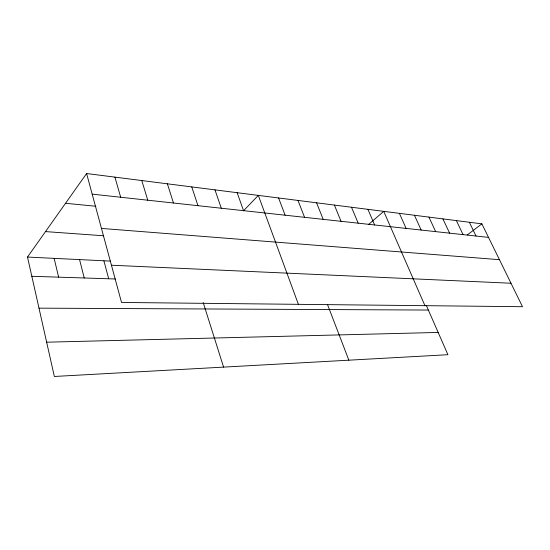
<?xml version="1.0" encoding="UTF-8"?>
<svg xmlns="http://www.w3.org/2000/svg" width="550" height="550" viewBox="0 0 550 550"><rect width="100%" height="100%" fill="white"/><g stroke="black" fill="none" stroke-linecap="round" stroke-linejoin="round"><path stroke-width="0.82" d="M426.367 305.484L447.913 354.709L54.354 376.475L27.5 257.056L86.591 173.525L481.882 223.85L522.5 306.707L121.522 302.452L86.591 173.525M243.43 210.884L258.328 195.387L298.396 304.329M368.369 224.647L383.735 211.351L424.951 305.676M467.246 234.981L481.882 223.85M46.647 342.196L438.171 332.447M38.988 308.158L428.368 310.056M31.824 276.286L115.383 278.994M111.437 265.224L510.998 283.236M27.5 257.056L110.536 261.113M45.506 231.598L103.723 235.785M101.468 228.429L499.448 259.683M65.539 203.28L95.851 206.264M92.173 194.136L488.524 237.401M469.356 222.255L476.018 236.032M456.376 220.598L463.052 234.623M442.915 218.886L449.604 233.152M428.952 217.106L435.655 231.633M414.453 215.263L421.163 230.044M399.396 213.345L406.106 228.401M367.929 209.337L374.626 224.971M351.498 207.247L358.174 223.169M334.386 205.067L341.041 221.299M316.559 202.799L323.18 219.354M297.976 200.434L304.556 217.319M327.415 304.301L348.858 360.188M278.582 197.966L285.113 215.201M237.146 192.692L243.54 210.664M214.974 189.867L221.286 208.23M191.751 186.911L197.959 205.686M167.386 183.81L173.47 203.012M203.177 302.486L223.589 367.118M141.804 180.551L147.751 200.207M114.909 177.127L120.684 197.251M103.888 260.789L108.694 278.781M79.564 259.6L84.233 277.984M54.134 258.356L58.637 277.159"/></g></svg>
